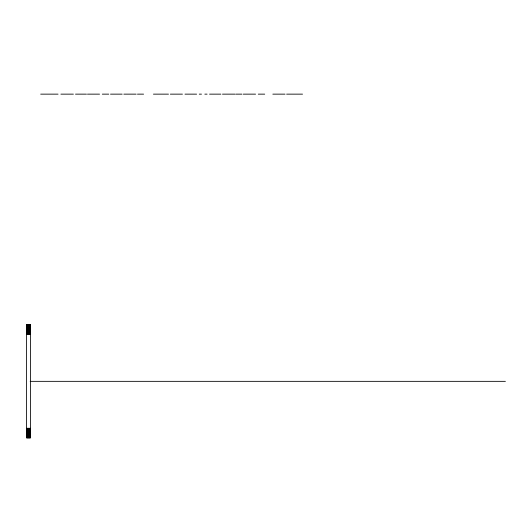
<?xml version="1.0" encoding="UTF-8"?>
<svg xmlns="http://www.w3.org/2000/svg" width="532" height="532" viewBox="0 0 532 532"><rect width="100%" height="100%" fill="white"/><g stroke="black" fill="none" stroke-linecap="round" stroke-linejoin="round"><path stroke-width="0.8" d="M40.678 94.144L58.061 94.144M60.887 94.144L73.389 94.144M75.511 94.144L86.47 94.144M87.461 94.144L99.531 94.144M102.324 94.144L108.754 94.144M110.503 94.144L122.147 94.144M123.836 94.144L136.152 94.144M137.449 94.144L143.593 94.144M153.435 94.144L168.491 94.144M170.353 94.144L182.429 94.144M184.983 94.144L196.621 94.144M199.274 94.144L201.495 94.144M204.827 94.144L207.088 94.144M209.542 94.144L220.86 94.144M222.469 94.144L234.971 94.144M235.796 94.144L241.94 94.144M243.264 94.144L255.579 94.144M258.286 94.144L264.717 94.144M272.823 94.144L285.046 94.144M286.615 94.144L302.535 94.144M26.6 324.906L30.43 324.906M26.6 325.012L30.43 325.012M26.6 325.152L30.43 325.152M26.6 325.331L30.43 325.331M26.6 325.557L30.43 325.557M26.6 325.817L30.43 325.817M26.6 326.109L30.43 326.109M26.6 326.442L30.43 326.442M26.6 326.808L30.43 326.808M26.6 327.2L30.43 327.2M26.6 327.632L30.43 327.632M26.6 328.091L30.43 328.091M26.6 328.577L30.43 328.577M26.6 329.082L30.43 329.082M26.6 329.614L30.43 329.614M26.6 330.166L30.43 330.166M26.6 330.738L30.43 330.738M26.6 331.323L30.43 331.323M26.6 331.928L30.43 331.928M26.6 332.533L30.43 332.533M26.6 333.152L30.43 333.152M26.6 333.777L30.43 333.777M26.6 334.402L30.43 334.402M30.178 381.344L505.4 381.344M26.6 428.28L30.43 428.28M26.6 428.905L30.43 428.905M26.6 429.53L30.43 429.53M26.6 430.149L30.43 430.149M26.6 430.76L30.43 430.76M26.6 431.359L30.43 431.359M26.6 431.944L30.43 431.944M26.6 432.516L30.43 432.516M26.6 433.068L30.43 433.068M26.6 433.6L30.43 433.6M26.6 434.112L30.43 434.112M26.6 434.597L30.43 434.597M26.6 435.056L30.43 435.056M26.6 435.482L30.43 435.482M26.6 435.881L30.43 435.881M26.6 436.247L30.43 436.247M26.6 436.573L30.43 436.573M26.6 436.872L30.43 436.872M26.6 437.131L30.43 437.131M26.6 437.351L30.43 437.351M26.6 437.53L30.43 437.53M26.6 437.676L30.43 437.676M26.6 437.776L30.43 437.776M30.43 324.846L26.6 324.826L26.6 437.856L30.43 437.856L30.43 324.826"/></g></svg>
